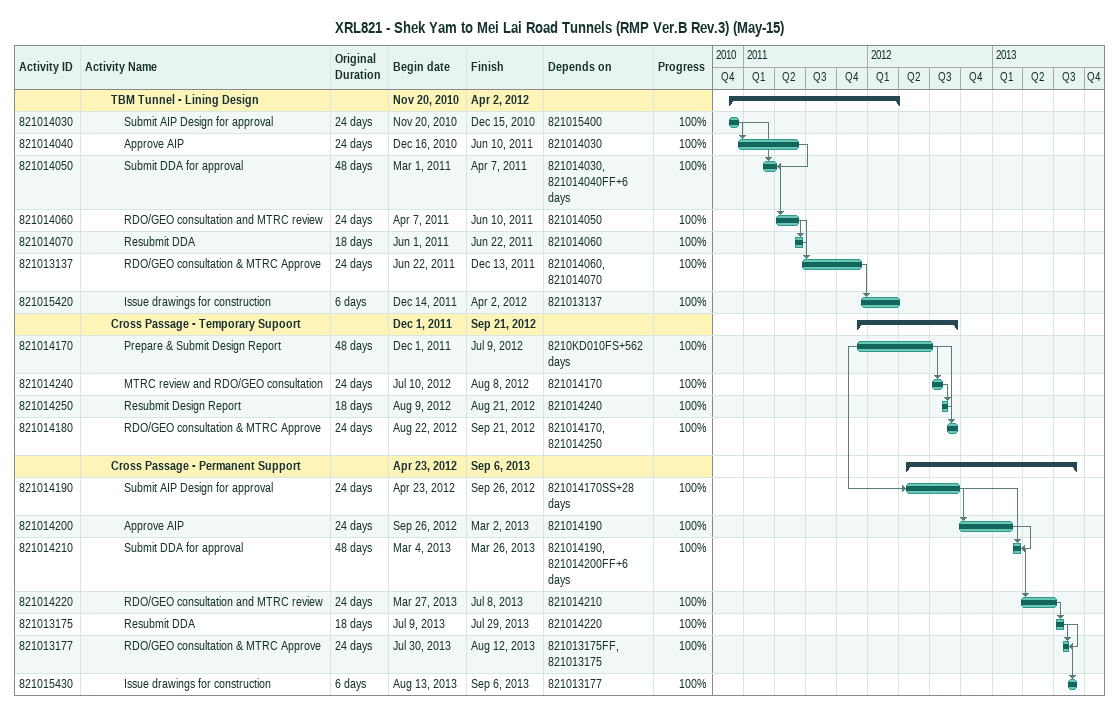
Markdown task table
XRL821 - Shek Yam to Mei Lai Road Tunnels (RMP Ver.B Rev.3) (May-15)

| ID | Level | Task | Original duration | Start | Finish | Predecessors | % complete |
|---|---|---|---|---|---|---|---|
|  | 3 | **TBM Tunnel - Lining Design** |  | 2010-11-20 | 2012-04-02 |  |  |
| 821014030 | 4 | Submit AIP Design for approval | 24d | 2010-11-20 | 2010-12-15 | 821015400 | 100 |
| 821014040 | 4 | Approve AIP | 24d | 2010-12-16 | 2011-06-10 | 821014030 | 100 |
| 821014050 | 4 | Submit DDA for approval | 48d | 2011-03-01 | 2011-04-07 | 821014030, 821014040FF+6d | 100 |
| 821014060 | 4 | RDO/GEO consultation and MTRC review | 24d | 2011-04-07 | 2011-06-10 | 821014050 | 100 |
| 821014070 | 4 | Resubmit DDA | 18d | 2011-06-01 | 2011-06-22 | 821014060 | 100 |
| 821013137 | 4 | RDO/GEO consultation & MTRC Approve | 24d | 2011-06-22 | 2011-12-13 | 821014060, 821014070 | 100 |
| 821015420 | 4 | Issue drawings for construction | 6d | 2011-12-14 | 2012-04-02 | 821013137 | 100 |
|  | 3 | **Cross Passage - Temporary Supoort** |  | 2011-12-01 | 2012-09-21 |  |  |
| 821014170 | 4 | Prepare & Submit Design Report | 48d | 2011-12-01 | 2012-07-09 | 8210KD010FS+562d | 100 |
| 821014240 | 4 | MTRC review and RDO/GEO consultation | 24d | 2012-07-10 | 2012-08-08 | 821014170 | 100 |
| 821014250 | 4 | Resubmit Design Report | 18d | 2012-08-09 | 2012-08-21 | 821014240 | 100 |
| 821014180 | 4 | RDO/GEO consultation & MTRC Approve | 24d | 2012-08-22 | 2012-09-21 | 821014170, 821014250 | 100 |
|  | 3 | **Cross Passage - Permanent Support** |  | 2012-04-23 | 2013-09-06 |  |  |
| 821014190 | 4 | Submit AIP Design for approval | 24d | 2012-04-23 | 2012-09-26 | 821014170SS+28d | 100 |
| 821014200 | 4 | Approve AIP | 24d | 2012-09-26 | 2013-03-02 | 821014190 | 100 |
| 821014210 | 4 | Submit DDA for approval | 48d | 2013-03-04 | 2013-03-26 | 821014190, 821014200FF+6d | 100 |
| 821014220 | 4 | RDO/GEO consultation and MTRC review | 24d | 2013-03-27 | 2013-07-08 | 821014210 | 100 |
| 821013175 | 4 | Resubmit DDA | 18d | 2013-07-09 | 2013-07-29 | 821014220 | 100 |
| 821013177 | 4 | RDO/GEO consultation & MTRC Approve | 24d | 2013-07-30 | 2013-08-12 | 821013175FF, 821013175 | 100 |
| 821015430 | 4 | Issue drawings for construction | 6d | 2013-08-13 | 2013-09-06 | 821013177 | 100 |
